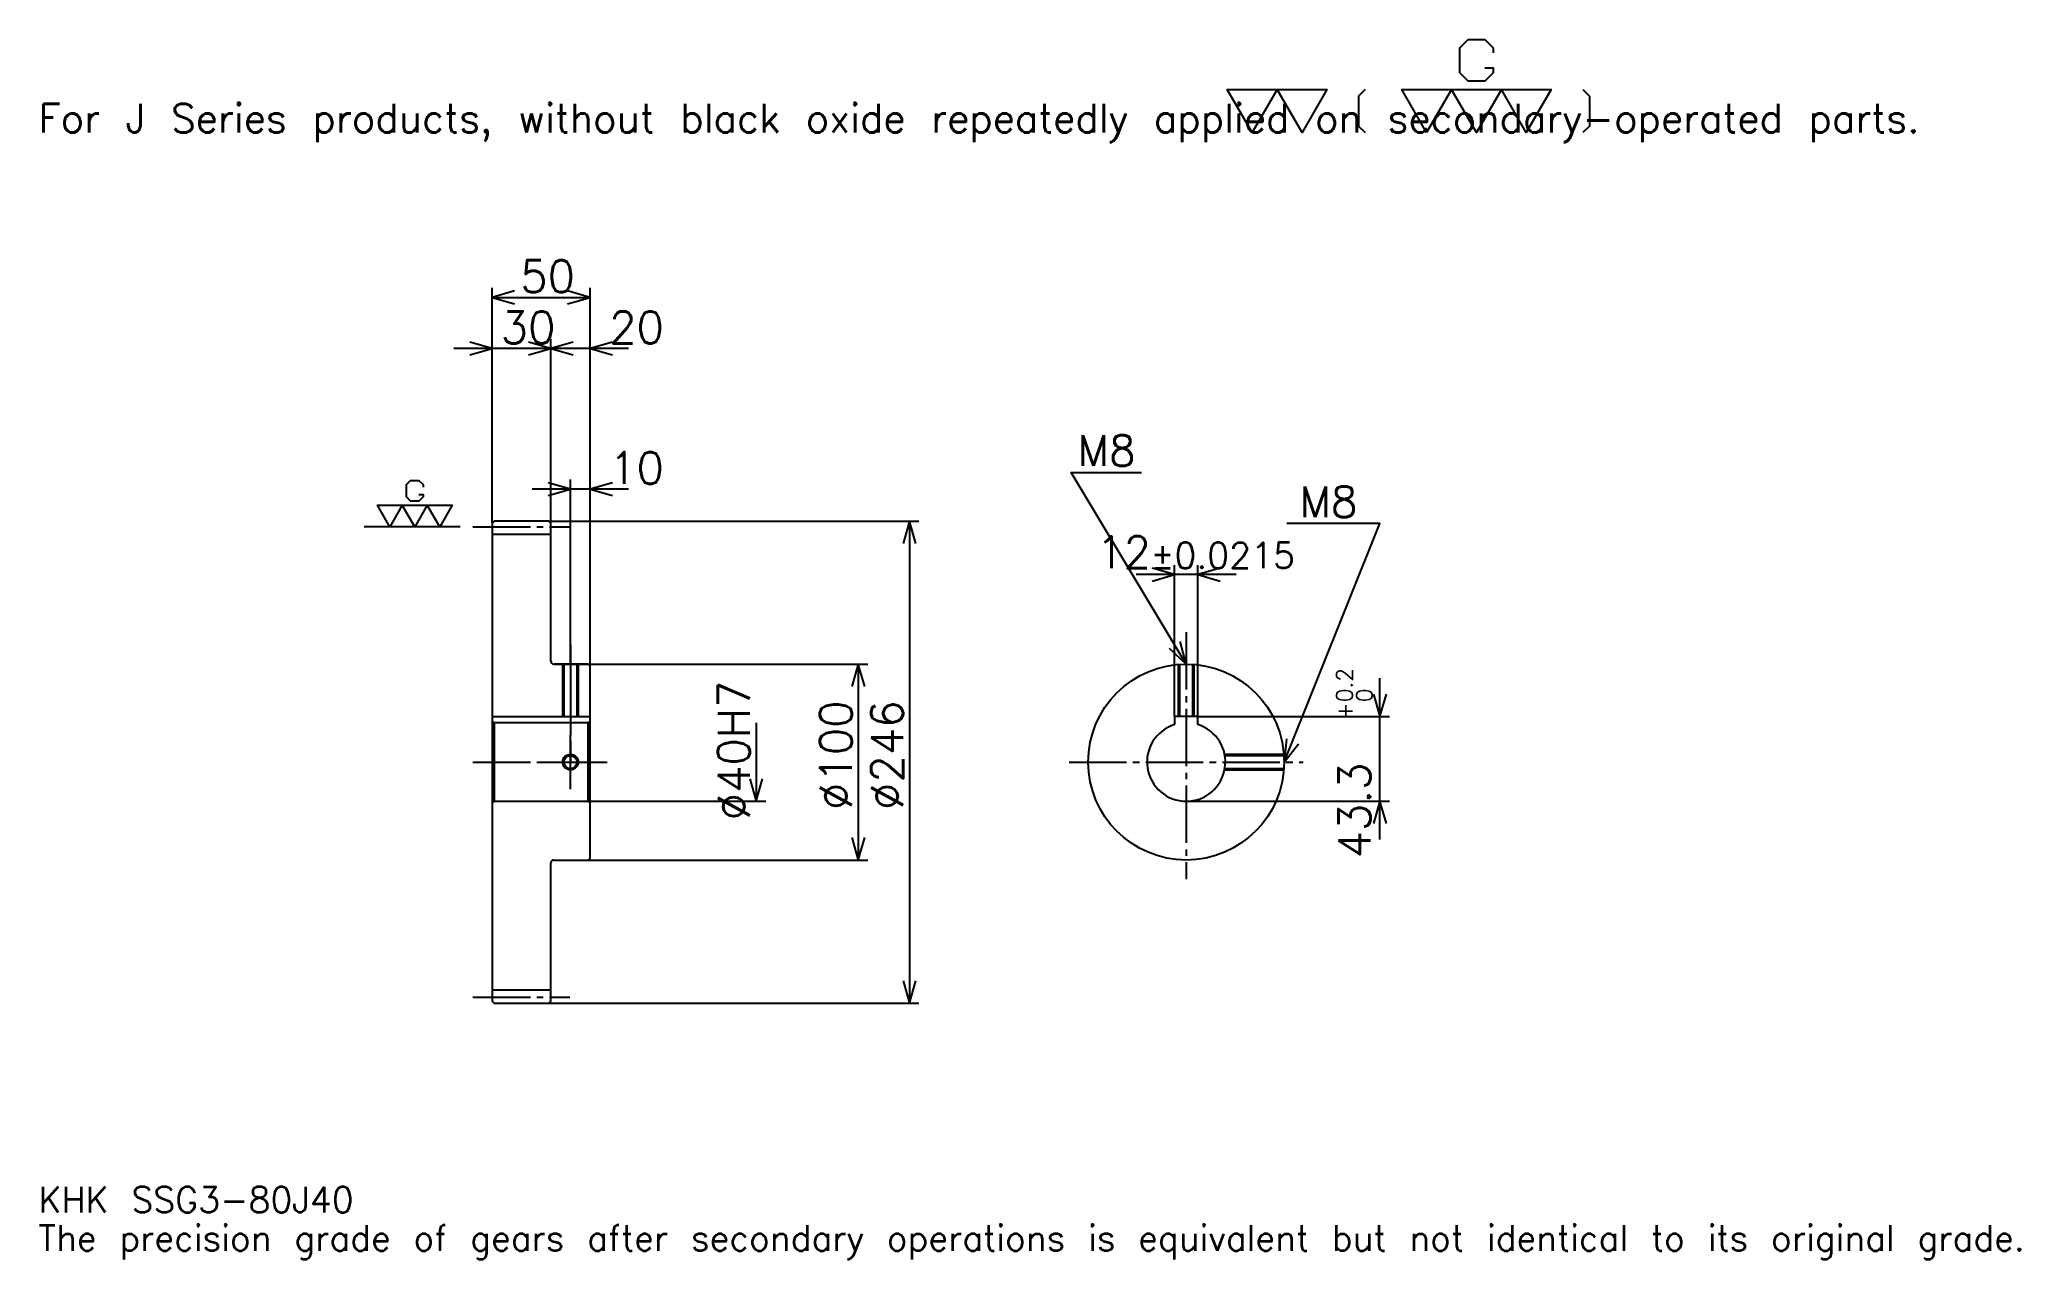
# Model space of a CAD drawing. Extents: x 33 to 1044, y 12 to 634.
import ezdxf

# ---------------------------------------------------------------- set-up
doc = ezdxf.new("R2010")
doc.units = 0
doc.linetypes.add('DASHDOT', pattern=[39.130436, 29.347826, -3.26087, 3.26087, -3.26087])
doc.layers.get('0').update_dxf_attribs({"linetype": 'CONTINUOUS'})
doc.layers.add('DASHDOT', color=6, linetype='DASHDOT')
doc.styles.add('KANJI', font='TXT', dxfattribs={"bigfont": 'BIGFONT'})

msp = doc.modelspace()

# ---------------------------------------------------------------- linework, layer by layer
at = {"color": 5}
for p, q in [((264.130432, 388.760864), (264.130432, 507.782593)), ((314.130432, 388.760864), (314.130432, 507.782593)), ((264.130432, 502.891296), (314.130432, 502.891296)), ((313.695648, 476.804352), (244.565216, 476.804352)), ((333.695648, 476.804352), (274.565216, 476.804352)), ((294.130432, 388.760864), (294.130432, 481.695679)), ((333.695648, 405.065216), (284.565216, 405.065216)), ((304.130432, 388.760864), (304.130432, 409.956543)), ((264.130432, 387.760864), (264.130432, 388.760864)), ((293.130432, 388.760864), (314.130432, 388.760864)), ((294.130432, 387.760864), (294.130432, 388.760864)), ((304.130432, 315.760864), (304.130432, 388.760864)), ((304.130432, 315.760864), (304.130432, 388.760864)), ((314.130432, 388.760864), (482.065216, 388.760864)), ((314.130432, 314.760864), (314.130432, 388.760864)), ((477.173889, 388.760864), (477.173889, 142.760864)), ((612.478271, 289.060852), (612.478271, 366.304352)), ((624.478271, 289.060852), (624.478271, 366.304352)), ((644.043457, 361.413025), (592.913086, 361.413025)), ((295.630432, 315.760864), (314.130432, 315.760864)), ((314.130432, 315.760864), (455.978271, 315.760864)), ((451.086975, 315.760864), (451.086975, 215.760864)), ((717.391357, 226.195648), (717.391357, 308.626068)), ((398.913025, 285.760864), (398.913025, 245.760864)), ((624.478271, 289.060852), (722.282593, 289.060852)), ((314.130432, 245.760864), (403.804352, 245.760864)), ((618.478271, 245.760864), (722.282593, 245.760864)), ((295.630432, 215.760864), (314.130432, 215.760864)), ((314.130432, 215.760864), (455.978271, 215.760864)), ((293.130432, 142.760864), (314.130432, 142.760864)), ((314.130432, 142.760864), (482.065216, 142.760864))]:
    msp.add_line(p, q, dxfattribs=at)
at = {"color": 7}
msp.add_line((247.82608, 385.760864), (198.91304, 385.760864), dxfattribs=at)
at = {"color": 4}
for p, q in [((264.130432, 382.010864), (294.130432, 382.010864)), ((264.130432, 289.060852), (314.130432, 289.060852)), ((265.130432, 285.760864), (265.130432, 245.760864)), ((313.130432, 285.760864), (314.130432, 286.760864)), ((313.130432, 245.760864), (314.130432, 244.760864)), ((264.130432, 149.510864), (294.130432, 149.510864))]:
    msp.add_line(p, q, dxfattribs=at)
at = {"color": 7}
for points in [[(770.869507, 620.021729), (775.108643, 620.021729), (775.108643, 617.478271), (770.869507, 613.239136), (762.391296, 613.239136), (758.152161, 617.478271), (758.152161, 630.195679), (762.391296, 634.434814), (770.869507, 634.434814), (775.108643, 630.195679), (775.108643, 627.652222)], [(652.173889, 586.956543), (639.456482, 609), (690.32605, 609), (677.608643, 586.956543), (664.891296, 609), (652.173889, 586.956543)], [(709.82605, 609), (706.434753, 605.608704), (706.434753, 590.347839), (709.82605, 586.956543)], [(741.195618, 586.956543), (728.478271, 609), (804.782593, 609), (792.065186, 586.956543), (779.347778, 609), (766.630432, 586.956543), (753.913025, 609), (741.195618, 586.956543)], [(820.891296, 609), (824.282593, 605.608704), (824.282593, 590.347839), (820.891296, 586.956543)], [(226.793472, 402.293457), (228.91304, 402.293457), (228.91304, 401.021729), (226.793472, 398.902161), (222.554352, 398.902161), (220.434784, 401.021729), (220.434784, 407.380432), (222.554352, 409.5), (226.793472, 409.5), (228.91304, 407.380432), (228.91304, 406.108704)], [(211.956512, 385.760864), (205.597824, 396.782593), (243.75, 396.782593), (237.391296, 385.760864), (231.032608, 396.782593), (224.67392, 385.760864), (218.315216, 396.782593), (211.956512, 385.760864)]]:
    msp.add_lwpolyline(points, dxfattribs=at)
at = {"color": 5}
for points in [[(275.543488, 506.152161), (264.130432, 502.891296), (275.543488, 499.630432)], [(302.717377, 499.630432), (314.130432, 502.891296), (302.717377, 506.152161)], [(252.717392, 473.543488), (264.130432, 476.804352), (252.717392, 480.065216)], [(282.717377, 473.543488), (294.130432, 476.804352), (282.717377, 480.065216)], [(305.543488, 480.065216), (294.130432, 476.804352), (305.543488, 473.543488)], [(325.543488, 480.065216), (314.130432, 476.804352), (325.543488, 473.543488)], [(292.717377, 401.804352), (304.130432, 405.065216), (292.717377, 408.32608)], [(325.543488, 408.32608), (314.130432, 405.065216), (325.543488, 401.804352)], [(618.478271, 315.760864), (559.782593, 413.586945), (595.652161, 413.586945)], [(480.434753, 377.347839), (477.173889, 388.760864), (473.913025, 377.347839)], [(668.478271, 265.760864), (717.391296, 387.5), (669.782593, 387.5)], [(601.065186, 358.152161), (612.478271, 361.413025), (601.065186, 364.67392)], [(635.891357, 364.67392), (624.478271, 361.413025), (635.891357, 358.152161)], [(609.81012, 323.869751), (618.478271, 315.760864), (615.402466, 327.225159)], [(454.347839, 304.347809), (451.086975, 315.760864), (447.826111, 304.347809)], [(714.130493, 300.473907), (717.391357, 289.060852), (720.652222, 300.473907)], [(669.70752, 277.566803), (668.478271, 265.760864), (675.759033, 275.135376)], [(395.652161, 257.17392), (398.913025, 245.760864), (402.173889, 257.17392)], [(720.652222, 234.347824), (717.391357, 245.760864), (714.130493, 234.347824)], [(447.826111, 227.173904), (451.086975, 215.760864), (454.347839, 227.173904)], [(473.913025, 154.173904), (477.173889, 142.760864), (480.434753, 154.173904)]]:
    msp.add_lwpolyline(points, dxfattribs=at)
at = {"color": 4}
for points in [[(294.130432, 317.260864), (294.130432, 387.760864), (293.130432, 388.760864), (265.130432, 388.760864), (264.130432, 387.760864), (264.130432, 244.760864)], [(295.630432, 215.760864), (313.130432, 215.760864), (314.130432, 216.760864), (314.130432, 314.760864), (313.130432, 315.760864), (295.630432, 315.760864)], [(300.130432, 315.760864), (300.130432, 289.060852)], [(300.80542, 315.760864), (300.80542, 289.060852)], [(307.455444, 315.760864), (307.455444, 289.060852)], [(308.130432, 315.760864), (308.130432, 289.060852)], [(614.478271, 289.060852), (614.478271, 315.600616)], [(615.153259, 289.060852), (615.153259, 315.650177)], [(621.803284, 289.060852), (621.803284, 315.650177)], [(622.478271, 289.060852), (622.478271, 315.600616)], [(264.130432, 244.760864), (265.130432, 245.760864), (313.130432, 245.760864), (313.130432, 285.760864), (265.130432, 285.760864), (264.130432, 286.760864)], [(624.478271, 284.839661), (624.478271, 289.060852), (612.478271, 289.060852), (612.478271, 284.839661)], [(638.074219, 269.760864), (668.317993, 269.760864)], [(638.199951, 269.085876), (668.367554, 269.085876)], [(638.074219, 261.760864), (668.317993, 261.760864)], [(638.199951, 262.435852), (668.367554, 262.435852)], [(264.130432, 244.760864), (264.130432, 143.760864), (265.130432, 142.760864), (293.130432, 142.760864), (294.130432, 143.760864), (294.130432, 214.260864)]]:
    msp.add_lwpolyline(points, dxfattribs=at)
for centre, radius in [((618.478271, 265.760864), 50), ((304.130432, 265.760864), 3.325)]:
    msp.add_circle(centre, radius, dxfattribs=at)
at = {"color": 7}
msp.add_circle((304.130432, 265.760864), 4, dxfattribs=at)
at = {"color": 4}
for centre, radius, start, end in [((295.630432, 317.260864), 1.5, 180, 270), ((618.478271, 265.760864), 20, 107.457602748, 72.542397252), ((295.630432, 214.260864), 1.5, 90, 180)]:
    msp.add_arc(centre, radius, start, end, dxfattribs=at)
at = {"layer": 'DASHDOT', "color": 7}
for p, q in [((254.347824, 385.760864), (303.913025, 385.760864)), ((618.478271, 332.065216), (618.478271, 205.978256)), ((304.130432, 315.760864), (304.130432, 265.760864)), ((254.347824, 265.760864), (323.913025, 265.760864)), ((558.695679, 265.760864), (678.260864, 265.760864)), ((254.347824, 145.760864), (303.913025, 145.760864))]:
    msp.add_line(p, q, dxfattribs=at)
for points in [[(304.130432, 325.543457), (304.130432, 279.278259)], [(304.130432, 251.978256), (304.130432, 279.543488)], [(290.347839, 265.760864), (317.913025, 265.760864)]]:
    msp.add_lwpolyline(points, dxfattribs=at)

# ---------------------------------------------------------------- texts
at = {"color": 7, "style": 'KANJI'}
for s, height, p in [('For J Series products, without black oxide repeatedly applied on secondary-operated parts.', 14.673913, (32.608696, 586.956543)), ('50', 16.304348, (278.532593, 505.5)), ('30', 16.304348, (268.532593, 479.413025)), ('20', 16.304348, (323.913025, 479.413025)), ('M8', 15.652175, (563.043457, 416.847839)), ('10', 16.304348, (323.913025, 407.673889)), ('M8', 15.652175, (676.304321, 390.760864)), ('12', 16.304348, (572.594604, 364.67392)), ('%%p0.0215', 13.043478, (600.146973, 364.67392)), ('KHK SSG3-80J40', 13.043478, (32.608696, 35.869564)), ('The precision grade of gears after secondary operations is equivalent but not identical to its original grade.', 13.043478, (32.608696, 16.304348))]:
    msp.add_text(s, height=height, dxfattribs=at).set_placement(p)
for s, height, p in [('%%c40H7', 16.304348, (395.652161, 236.005432)), ('0.2', 8.152174, (703.369629, 296.293427)), ('%%c100', 16.304348, (447.826111, 241.304352)), ('%%c246', 16.304348, (473.913025, 241.304337)), ('+', 8.152174, (703.369629, 287.162994)), ('0', 8.152174, (713.478271, 296.293427)), ('43.3', 16.304348, (712.5, 216.591324))]:
    msp.add_text(s, height=height, rotation=90, dxfattribs=at).set_placement(p)

doc.saveas('drawing.dxf')
